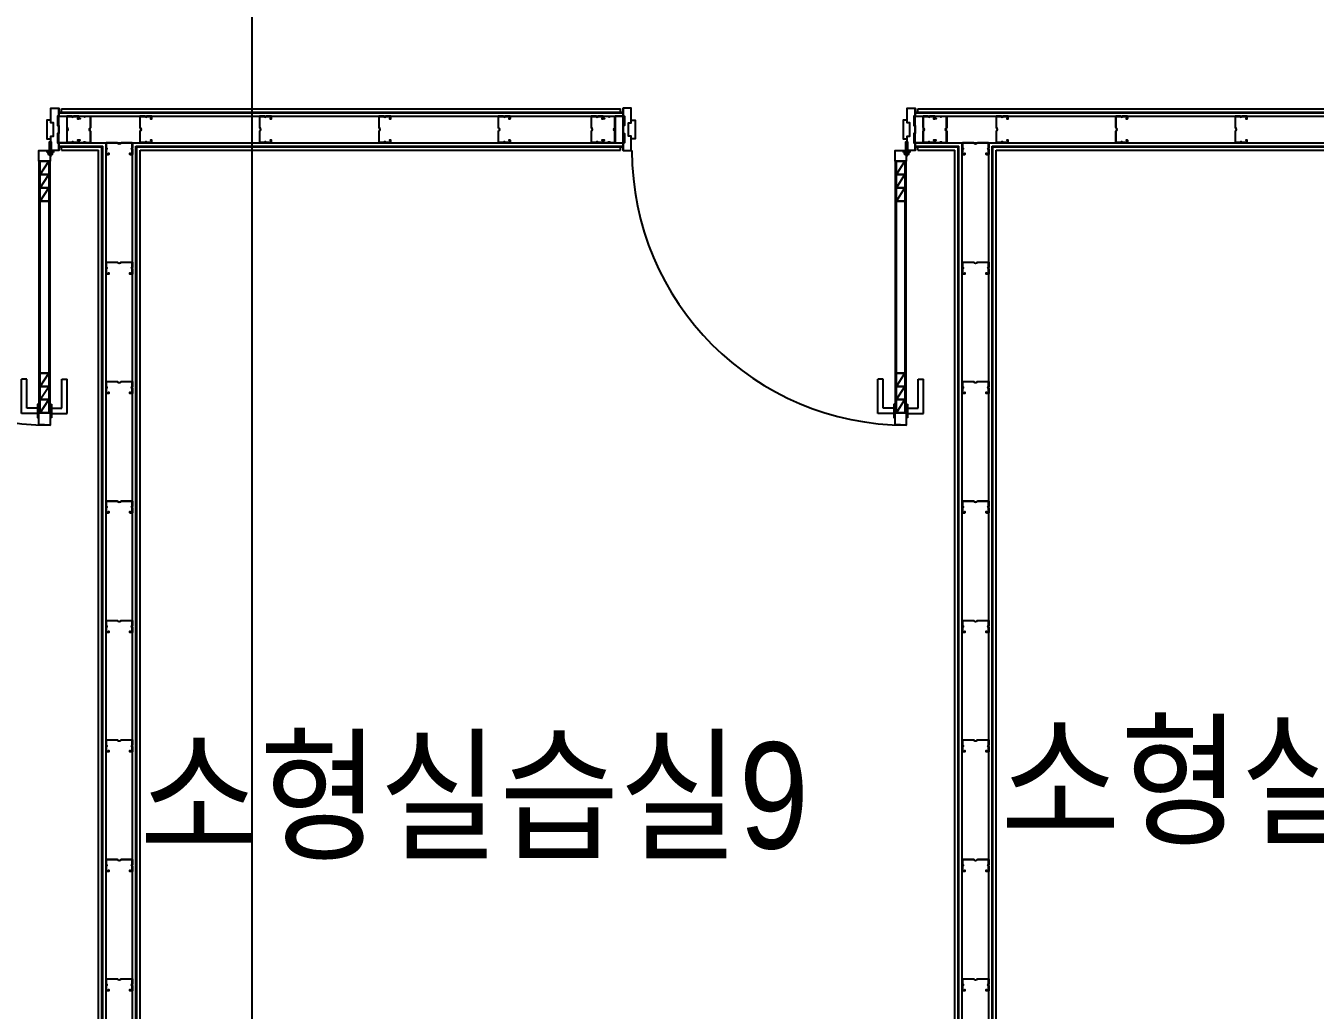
# Model space of a CAD drawing. Header units: metres. Extents: x 630750 to 860239, y 578133 to 726633.
# Drawn here: x 753653 to 758511, y 686018 to 689727 of the extents above; entities that cross this region are included whole.
import ezdxf

# ---------------------------------------------------------------- set-up
doc = ezdxf.new("R2010")
doc.units = ezdxf.units.M
doc.header["$LTSCALE"] = 300
doc.linetypes.add('업무시설_xr-base$0$CONTINOUS', pattern=[0])
for name, color, linetype in [('A-CEN-1', 1, 'Continuous'), ('A-CON', 2, 'Continuous'), ('A-TXT', 3, 'Continuous'), ('A-WALL-CONC', 2, 'Continuous'), ('F-DOOR_FRAME', 4, 'Continuous'), ('KUK-DOOR', 4, 'Continuous'), ('KUK-DOOR-FRAME', 4, 'Continuous'), ('KUK-DRYWALL', 4, 'Continuous'), ('KUK-석고보드', 201, 'Continuous')]:
    doc.layers.add(name, color=color, linetype=linetype)
doc.styles.add('돋움', font='')
doc.styles.get('돋움').set_extended_font_data('Dotum')

# ---------------------------------------------------------------- blocks, each defined once
blk = doc.blocks.new('con1')
at = {"layer": 'A-WALL-CONC', "linetype": '업무시설_xr-base$0$CONTINOUS'}
h = blk.add_hatch(color=253, dxfattribs=at)
h.dxf.hatch_style = 1
h.paths.add_polyline_path([(-302595.9, -253222.2), (-301895.9, -253222.2), (-301895.9, -253922.2), (-302595.9, -253922.2)])
h.paths.add_polyline_path([(-384245.9, -253222.2), (-383545.9, -253222.2), (-383545.9, -253922.2), (-384245.9, -253922.2)])
h.paths.add_polyline_path([(-335095.9, -253172.2), (-334295.9, -253172.2), (-334295.9, -253972.2), (-335095.9, -253972.2)])
h.paths.add_polyline_path([(-354895.9, -253172.2), (-354095.9, -253172.2), (-354095.9, -253972.2), (-354895.9, -253972.2)])
h.paths.add_polyline_path([(-374695.9, -253172.2), (-373895.9, -253172.2), (-373895.9, -253972.2), (-374695.9, -253972.2)])
h.paths.add_polyline_path([(-325195.9, -253172.2), (-324395.9, -253172.2), (-324395.9, -253972.2), (-325195.9, -253972.2)])
h.paths.add_polyline_path([(-364745.9, -253222.2), (-364045.9, -253222.2), (-364045.9, -253922.2), (-364745.9, -253922.2)])
h.paths.add_polyline_path([(-344945.9, -253222.2), (-344245.9, -253222.2), (-344245.9, -253922.2), (-344945.9, -253922.2)])
h.paths.add_polyline_path([(-310045.9, -253222.2), (-309345.9, -253222.2), (-309345.9, -253922.2), (-310045.9, -253922.2)])
h.paths.add_polyline_path([(-318595.9, -253172.2), (-317795.9, -253172.2), (-317795.9, -253972.2), (-318595.9, -253972.2)])
h.paths.add_polyline_path([(-384245.9, -310859.9), (-383445.9, -310859.9), (-383445.9, -311659.9), (-384245.9, -311659.9)])
h.paths.add_polyline_path([(-384245.9, -305472.2), (-383445.9, -305472.2), (-383445.9, -306272.2), (-384245.9, -306272.2)])
h.paths.add_polyline_path([(-384245.9, -295572.2), (-383445.9, -295572.2), (-383445.9, -296372.2), (-384245.9, -296372.2)])
h.paths.add_polyline_path([(-384195.9, -276472.2), (-383595.9, -276472.2), (-383595.9, -275872.2), (-384195.9, -275872.2)])
h.paths.add_polyline_path([(-384245.9, -285672.2), (-383445.9, -285672.2), (-383445.9, -286472.2), (-384245.9, -286472.2)])
h.paths.add_polyline_path([(-384295.9, -269172.2), (-383495.9, -269172.2), (-383495.9, -269972.2), (-384295.9, -269972.2)])
h.paths.add_polyline_path([(-384295.9, -260672.2), (-383495.9, -260672.2), (-383495.9, -261472.2), (-384295.9, -261472.2)])
h.paths.add_polyline_path([(-376995.9, -285572.2), (-376195.9, -285572.2), (-376195.9, -286372.2), (-376995.9, -286372.2)], flags=17)
h.paths.add_polyline_path([(-374695.9, -276572.2), (-373895.9, -276572.2), (-373895.9, -275772.2), (-374695.9, -275772.2)], flags=17)
h.paths.add_polyline_path([(-364695.9, -285772.2), (-364095.9, -285772.2), (-364095.9, -286372.2), (-364695.9, -286372.2)], flags=17)
h.paths.add_polyline_path([(-364795.9, -275772.2), (-363995.9, -275772.2), (-363995.9, -276572.2), (-364795.9, -276572.2)], flags=17)
edge = h.paths.add_edge_path(flags=16)
edge.add_arc((-376495.9, -295972.2), 450, 0, 360)
edge = h.paths.add_edge_path(flags=16)
edge.add_arc((-354495.9, -302572.2), 450, 0, 360)
edge = h.paths.add_edge_path(flags=16)
edge.add_arc((-364395.9, -295972.2), 350, 0, 360)
edge = h.paths.add_edge_path(flags=16)
edge.add_arc((-354495.9, -295972.2), 450, 0, 360)
edge = h.paths.add_edge_path(flags=16)
edge.add_arc((-344595.9, -302572.2), 350, 0, 360)
edge = h.paths.add_edge_path(flags=16)
edge.add_arc((-344595.9, -295972.2), 350, 0, 360)
edge = h.paths.add_edge_path(flags=16)
edge.add_arc((-364395.9, -302572.2), 350, 0, 360)
h.paths.add_polyline_path([(-375978.1, -305715.7), (-376743.7, -305483.5), (-376976, -306249), (-376210.4, -306481.3)], flags=17)
h.paths.add_polyline_path([(-378097.8, -312701.2), (-378863.4, -312468.9), (-379095.6, -313234.5), (-378330.1, -313466.8)], flags=16)
h.paths.add_polyline_path([(-354767.9, -312099.6), (-355533.5, -311867.3), (-355765.8, -312632.8), (-355000.2, -312865.1)], flags=17)
h.paths.add_polyline_path([(-347591.1, -314277.3), (-348356.6, -314045), (-348588.9, -314810.6), (-347823.4, -315042.9)], flags=17)
h.paths.add_polyline_path([(-349725.3, -321310.6), (-350490.8, -321078.3), (-350723.1, -321843.9), (-349957.6, -322076.2)], flags=17)
h.paths.add_polyline_path([(-359198.7, -318436), (-359964.3, -318203.7), (-360196.6, -318969.2), (-359431, -319201.5)], flags=17)
edge = h.paths.add_edge_path(flags=16)
edge.add_arc((-324745.9, -312472.2), 450, 0, 360)
h.paths.add_polyline_path([(-318595.9, -311972.2), (-317795.9, -311972.2), (-317795.9, -312972.2), (-318595.9, -312972.2)], flags=17)
edge = h.paths.add_edge_path(flags=16)
edge.add_arc((-335145.9, -312472.2), 350, 0, 360)
edge = h.paths.add_edge_path(flags=16)
edge.add_arc((-338616.5, -317418.6), 450, 0, 360)
h.paths.add_polyline_path([(-340251.8, -324185.3), (-341017.4, -323953), (-341249.7, -324718.5), (-340484.1, -324950.8)], flags=17)
edge = h.paths.add_edge_path(flags=17)
edge.add_arc((-324745.9, -319072.2), 450, 0, 360)
h.paths.add_polyline_path([(-318695.9, -318672.2), (-317695.9, -318672.2), (-317695.9, -319472.2), (-318695.9, -319472.2)], flags=17)
h.paths.add_polyline_path([(-310095.9, -327072.2), (-309295.9, -327072.2), (-309295.9, -327872.2), (-310095.9, -327872.2)])
h.paths.add_polyline_path([(-316095.9, -322372.2), (-316095.9, -325422.2), (-311307.7, -325422.2), (-311307.7, -325222.2), (-315895.9, -325222.2), (-315895.9, -322572.2), (-309695.9, -322572.2), (-309695.9, -325222.2), (-310307.7, -325222.2), (-310307.7, -325422.2), (-309495.9, -325422.2), (-309495.9, -322372.2)], flags=17)
edge = h.paths.add_edge_path(flags=17)
edge.add_arc((-324795.9, -327472.2), 400, 0, 360)
edge = h.paths.add_edge_path(flags=17)
edge.add_arc((-318195.9, -329272.2), 450, 0, 360)
h.paths.add_polyline_path([(-310095.9, -331472.2), (-309295.9, -331472.2), (-309295.9, -332272.2), (-310095.9, -332272.2)])
edge = h.paths.add_edge_path(flags=16)
edge.add_arc((-334695.9, -302572.2), 350, 0, 360)
edge = h.paths.add_edge_path(flags=17)
edge.add_arc((-334695.9, -286072.2), 350, 0, 360)
edge = h.paths.add_edge_path(flags=16)
edge.add_arc((-334695.9, -295972.2), 350, 0, 360)
edge = h.paths.add_edge_path(flags=17)
edge.add_arc((-344595.9, -286072.2), 450, 0, 360)
h.paths.add_polyline_path([(-318595.9, -295472.2), (-317795.9, -295472.2), (-317795.9, -296472.2), (-318595.9, -296472.2)], flags=17)
h.paths.add_polyline_path([(-318595.9, -302072.2), (-317795.9, -302072.2), (-317795.9, -303072.2), (-318595.9, -303072.2)], flags=17)
edge = h.paths.add_edge_path(flags=16)
edge.add_arc((-324795.9, -302572.2), 450, 0, 360)
edge = h.paths.add_edge_path(flags=16)
edge.add_arc((-324795.9, -295972.2), 450, 0, 360)
edge = h.paths.add_edge_path(flags=17)
edge.add_arc((-324795.9, -286072.2), 450, 0, 360)
edge = h.paths.add_edge_path(flags=17)
edge.add_arc((-334695.9, -276172.2), 450, 0, 360)
edge = h.paths.add_edge_path(flags=17)
edge.add_arc((-344595.9, -276172.2), 450, 0, 360)
h.paths.add_polyline_path([(-318595.9, -275772.2), (-317795.9, -275772.2), (-317795.9, -276572.2), (-318595.9, -276572.2)], flags=17)
h.paths.add_polyline_path([(-318595.9, -285672.2), (-317795.9, -285672.2), (-317795.9, -286472.2), (-318595.9, -286472.2)], flags=17)
edge = h.paths.add_edge_path(flags=17)
edge.add_arc((-324795.9, -276172.2), 450, 0, 360)
h.paths.add_polyline_path([(-364795.9, -260672.2), (-363995.9, -260672.2), (-363995.9, -261472.2), (-364795.9, -261472.2)])
h.paths.add_polyline_path([(-364795.9, -269172.2), (-363995.9, -269172.2), (-363995.9, -269972.2), (-364795.9, -269972.2)], flags=17)
h.paths.add_polyline_path([(-325195.9, -269172.2), (-324395.9, -269172.2), (-324395.9, -269972.2), (-325195.9, -269972.2)], flags=17)
h.paths.add_polyline_path([(-310845.9, -260722.2), (-310045.9, -260722.2), (-310045.9, -261522.2), (-310845.9, -261522.2)], flags=17)
h.paths.add_polyline_path([(-325195.9, -260672.2), (-324395.9, -260672.2), (-324395.9, -261472.2), (-325195.9, -261472.2)])
h.paths.add_polyline_path([(-335095.9, -260672.2), (-334295.9, -260672.2), (-334295.9, -261472.2), (-335095.9, -261472.2)])
h.paths.add_polyline_path([(-344995.9, -260672.2), (-344195.9, -260672.2), (-344195.9, -261472.2), (-344995.9, -261472.2)])
h.paths.add_polyline_path([(-354895.9, -260672.2), (-354095.9, -260672.2), (-354095.9, -261472.2), (-354895.9, -261472.2)])
h.paths.add_polyline_path([(-354895.9, -269172.2), (-354095.9, -269172.2), (-354095.9, -269972.2), (-354895.9, -269972.2)], flags=17)
h.paths.add_polyline_path([(-344995.9, -269172.2), (-344195.9, -269172.2), (-344195.9, -269972.2), (-344995.9, -269972.2)], flags=17)
h.paths.add_polyline_path([(-335095.9, -269172.2), (-334295.9, -269172.2), (-334295.9, -269972.2), (-335095.9, -269972.2)], flags=17)
h.paths.add_polyline_path([(-310145.9, -275772.2), (-309345.9, -275772.2), (-309345.9, -276572.2), (-310145.9, -276572.2)])
h.paths.add_polyline_path([(-310145.9, -269172.2), (-309345.9, -269172.2), (-309345.9, -269972.2), (-310145.9, -269972.2)])
h.paths.add_polyline_path([(-309945.9, -312172.2), (-309345.9, -312172.2), (-309345.9, -312772.2), (-309945.9, -312772.2)], flags=17)
h.paths.add_polyline_path([(-309945.9, -302272.2), (-309345.9, -302272.2), (-309345.9, -302872.2), (-309945.9, -302872.2)], flags=17)
h.paths.add_polyline_path([(-310145.9, -295572.2), (-309345.9, -295572.2), (-309345.9, -296372.2), (-310145.9, -296372.2)])
h.paths.add_polyline_path([(-310145.9, -285672.2), (-309345.9, -285672.2), (-309345.9, -286472.2), (-310145.9, -286472.2)])
h.paths.add_polyline_path([(-366406.6, -311179.9), (-366585, -311089.4), (-367172.8, -312248.9), (-366994.4, -312339.4)], flags=16)
h.paths.add_polyline_path([(-367582.3, -313498.9), (-367760.7, -313408.4), (-368303.3, -314478.7), (-368124.9, -314569.2)], flags=16)
h.paths.add_polyline_path([(-374501.4, -323406.8), (-375266.9, -323174.5), (-375499.2, -323940), (-374733.7, -324172.3)], flags=17)
h.paths.add_polyline_path([(-380817, -321490.3), (-381582.5, -321258), (-381814.8, -322023.6), (-381049.3, -322255.9)])
h.paths.add_polyline_path([(-319504.7, -329605.3), (-319562.8, -329796.7), (-318586.8, -330092.9), (-318528.7, -329901.5)], flags=17)
h.paths.add_polyline_path([(-317399.5, -330244.1), (-317457.6, -330435.5), (-316481.5, -330731.7), (-316423.5, -330540.3)], flags=17)
h.paths.add_polyline_path([(-315294.3, -330882.9), (-315352.4, -331074.3), (-314376.3, -331370.5), (-314318.3, -331179.1)], flags=17)
h.paths.add_polyline_path([(-313189.1, -331521.7), (-313247.2, -331713.1), (-312271.1, -332009.3), (-312213, -331817.9)], flags=17)
h.paths.add_polyline_path([(-311083.9, -332160.5), (-311142, -332351.9), (-310165.9, -332648.1), (-310107.8, -332456.7)], flags=17)
h.paths.add_polyline_path([(-308978.7, -332799.4), (-309036.7, -332990.7), (-308060.7, -333286.9), (-308002.6, -333095.5)])
h.paths.add_polyline_path([(-306873.5, -333438.2), (-306931.5, -333629.5), (-305955.5, -333925.7), (-305897.4, -333734.3)])
h.paths.add_polyline_path([(-321610, -328966.5), (-321668, -329157.9), (-320692, -329454.1), (-320633.9, -329262.7)], flags=17)
h.paths.add_polyline_path([(-304768.2, -334077), (-304826.3, -334268.4), (-303850.3, -334564.5), (-303792.2, -334373.1)])
h.paths.add_polyline_path([(-366379.8, -308837.3), (-366525.2, -309124), (-365780.1, -309501.8), (-365997.1, -309929.9), (-365818.7, -310020.4), (-365281.9, -308961.4), (-368992.7, -307835.4), (-369050.7, -308026.8), (-368955, -308055.9), (-369303.5, -309204.2), (-369399.2, -309175.1), (-369457.2, -309366.5), (-369361.5, -309395.5), (-371190.9, -315424.1), (-373726.7, -314654.6), (-371897.4, -308626.1), (-370414.2, -309076.1), (-370356.1, -308884.7), (-371839.3, -308434.7), (-371490.9, -307286.4), (-370007.6, -307736.5), (-369949.6, -307545.1), (-371624.2, -307036.9), (-373976.1, -314787.9), (-369001.2, -316297.6), (-368712.8, -315728.7), (-368891.1, -315638.2), (-369103.7, -316057.4), (-370999.5, -315482.2), (-368763.6, -308113.9)], flags=17)
edge = h.paths.add_edge_path()
edge.add_line((-317995.9, -269122.2), (-318195.9, -269122.2))
edge.add_line((-318195.9, -266622.2), (-317995.9, -266622.2))
edge.add_line((-318195.9, -265972.2), (-318195.9, -266622.2))
edge.add_line((-318195.9, -269122.2), (-318195.9, -269672.2))
edge.add_line((-317995.9, -269472.2), (-317995.9, -269122.2))
edge.add_line((-317995.9, -266622.2), (-317995.9, -265972.2))
edge.add_line((-317070.9, -260922.2), (-317070.9, -260722.2))
edge.add_line((-317070.9, -260722.2), (-314895.9, -260722.2))
edge.add_line((-314895.9, -260722.2), (-314895.9, -260922.2))
edge.add_line((-314895.9, -260922.2), (-317070.9, -260922.2))
edge.add_line((-318195.9, -265972.2), (-321995.9, -265972.2))
edge.add_line((-321995.9, -265972.2), (-321995.9, -262022.2))
edge.add_line((-321995.9, -262022.2), (-321795.9, -262022.2))
edge.add_line((-321795.9, -262022.2), (-321795.9, -262922.2))
edge.add_line((-321795.9, -262922.2), (-321695.9, -262922.2))
edge.add_line((-321695.9, -262922.2), (-321695.9, -263122.2))
edge.add_line((-321695.9, -263122.2), (-321795.9, -263122.2))
edge.add_line((-321795.9, -263122.2), (-321795.9, -265772.2))
edge.add_line((-321795.9, -265772.2), (-314195.9, -265772.2))
edge.add_line((-314195.9, -265772.2), (-314195.9, -263122.2))
edge.add_line((-314195.9, -263122.2), (-320695.9, -263122.2))
edge.add_line((-320695.9, -263122.2), (-320695.9, -262922.2))
edge.add_line((-320695.9, -262922.2), (-319545.9, -262922.2))
edge.add_line((-319545.9, -262922.2), (-319545.9, -260922.2))
edge.add_line((-319545.9, -260922.2), (-321795.9, -260922.2))
edge.add_line((-321795.9, -260922.2), (-321795.9, -261022.2))
edge.add_line((-321795.9, -261022.2), (-321995.9, -261022.2))
edge.add_line((-321995.9, -261022.2), (-321995.9, -260722.2))
edge.add_line((-321995.9, -260722.2), (-317770.9, -260722.2))
edge.add_line((-317770.9, -260722.2), (-317770.9, -260922.2))
edge.add_line((-317995.9, -269472.2), (-314195.9, -269472.2))
edge.add_line((-314195.9, -269472.2), (-314195.9, -265972.2))
edge.add_line((-314195.9, -265972.2), (-317995.9, -265972.2))
edge.add_line((-317770.9, -260922.2), (-319345.9, -260922.2))
edge.add_line((-319345.9, -260922.2), (-319345.9, -262922.2))
edge.add_line((-319345.9, -262922.2), (-314195.9, -262922.2))
edge.add_line((-314195.9, -262922.2), (-314195.9, -260722.2))
edge.add_line((-314195.9, -260722.2), (-313995.9, -260722.2))
edge.add_line((-313995.9, -260722.2), (-313995.9, -269672.2))
edge.add_line((-313995.9, -269672.2), (-318195.9, -269672.2))
edge.add_line((-309345.9, -286472.2), (-309345.9, -312772.2))
edge.add_line((-309545.9, -302872.2), (-309545.9, -312172.2))
edge.add_line((-309545.9, -296372.2), (-309545.9, -302272.2))
edge.add_line((-309545.9, -286472.2), (-309545.9, -295572.2))
edge.add_line((-375426.6, -323700.8), (-380976.7, -322016.6))
edge.add_line((-334860, -324841.4), (-335146.9, -325786.6))
edge.add_line((-334660.1, -325215.5), (-334859.8, -325873.7))
edge.add_line((-324795.9, -328208.8), (-324795.9, -327872.2))
edge.add_line((-324595.9, -328060.4), (-324595.9, -327818.6))
edge.add_line((-324795.9, -328208.8), (-322797.2, -328815.2))
edge.add_line((-322797.2, -328815.2), (-322739.1, -328623.9))
edge.add_line((-322739.1, -328623.9), (-324595.9, -328060.4))
edge.add_line((-337531.2, -334677.3), (-338201, -334474.1))
edge.add_line((-338201, -334474.1), (-338404.3, -335143.9))
edge.add_line((-338404.3, -335143.9), (-337734.4, -335347.2))
edge.add_line((-337734.4, -335347.2), (-337531.2, -334677.3))
edge = h.paths.add_edge_path()
edge.add_line((-339857.9, -323400.5), (-339799.8, -323209.1))
edge.add_line((-339799.8, -323209.1), (-337930.3, -317052.2))
edge.add_line((-337930.3, -317052.2), (-338217.3, -316965))
edge.add_line((-338217.3, -316965), (-338268.5, -317133.4))
edge.add_arc((-338616.5, -317418.6), 450, -73.1135, 39.3318, ccw=False)
edge.add_line((-338485.8, -317849.2), (-340145, -323313.3))
edge.add_line((-340145, -323313.3), (-339857.9, -323400.5))
blk = doc.blocks.new('힌지')
at = {"layer": 'F-DOOR_FRAME', "color": 175}
for p, q in [((444293.8, 289039.7, 0), (444262.2, 289039.7, 0)), ((444293.8, 289039.7, 0), (444262.2, 289039.7, 0)), ((444278, 289049.1, 0), (444278, 289020.8, 0))]:
    blk.add_line(p, q, dxfattribs=at)
at = {"layer": 'F-DOOR_FRAME', "color": 175, "elevation": 0}
for points in [[(444276.3, 289042.2), (444276.3, 289076.8), (444273.3, 289076.8), (444273.3, 289041.9), (444270.9, 289035.1, -0.190658), (444275.4, 289038.8)], [(444282.3, 289041.9), (444282.3, 289076.8), (444279.3, 289076.8), (444279.3, 289042.2), (444280.2, 289038.8, -0.190658), (444284.8, 289035.1)]]:
    blk.add_lwpolyline(points, format="xyb", close=True, dxfattribs=at)
at = {"layer": 'F-DOOR_FRAME', "color": 175}
blk.add_circle((444277.8, 289034.7, 0), 8, dxfattribs=at)
blk = doc.blocks.new('A$C45826E51')
at = {"layer": 'KUK-DOOR', "color": 6}
for p, q in [((60, 990.4, -6432.8), (0, 990.4, -6432.8)), ((0, 990.4, -6432.8), (0, 860.4, -6432.8)), ((60, 954.9, -6432.8), (60, 1005.9, -6432.8)), ((60, 1005.9, -6432.8), (65, 1005.9, 0)), ((112, 1005.9, 0), (107, 1005.9, 6432.8)), ((112, 954.9, 0), (112, 1005.9, 0)), ((112, 990.4, 0), (172, 990.4, 0)), ((172, 990.4, 0), (172, 860.4, 0)), ((60, 970.4, -6432.8), (20, 970.4, -6432.8)), ((20, 970.4, -6432.8), (20, 860.4, -6432.8)), ((65, 954.9, -6432.8), (60, 954.9, -6432.8)), ((107, 954.9, 0), (112, 954.9, 0)), ((112, 970.4, 0), (152, 970.4, 0)), ((152, 970.4, 0), (152, 860.4, 0)), ((20, 860.4, -6432.8), (0, 860.4, -6432.8)), ((152, 860.4, 0), (172, 860.4, 0))]:
    blk.add_line(p, q, dxfattribs=at)
at = {"layer": 'KUK-DOOR', "color": 251}
for p, q in [((65, 1004.2, -6432.8), (60, 1004.2, -6432.8)), ((65, 1002.6, -6432.8), (60, 1002.6, -6432.8)), ((65, 1000, -6432.8), (60, 1000, -6432.8)), ((65, 995.5, -6432.8), (60, 995.5, -6432.8)), ((65, 989.3, -6432.8), (60, 989.3, -6432.8)), ((107, 1004.2, 0), (112, 1004.2, 0)), ((107, 1002.6, 0), (112, 1002.6, 0)), ((107, 1000, 0), (112, 1000, 0)), ((107, 995.5, 0), (112, 995.5, 0)), ((107, 989.3, 0), (112, 989.3, 0)), ((65, 971.5, -6432.8), (60, 971.5, -6432.8)), ((65, 965.3, -6432.8), (60, 965.3, -6432.8)), ((65, 960.8, -6432.8), (60, 960.8, -6432.8)), ((65, 958.2, -6432.8), (60, 958.2, -6432.8)), ((65, 956.6, -6432.8), (60, 956.6, -6432.8)), ((65, 955.4, -6432.8), (60, 955.4, -6432.8)), ((107, 971.5, 0), (112, 971.5, 0)), ((107, 965.3, 0), (112, 965.3, 0)), ((107, 960.8, 0), (112, 960.8, 0)), ((107, 958.2, 0), (112, 958.2, 0)), ((107, 956.6, 0), (112, 956.6, 0)), ((107, 955.4, 0), (112, 955.4, 0))]:
    blk.add_line(p, q, dxfattribs=at)
at = {"layer": 'KUK-DOOR', "color": 1, "ltscale": 100}
for p, q in [((102, 987.9, 0), (70, 937.9, 0)), ((102, 937.9, 0), (70, 887.9, 0)), ((102, 887.9, 0), (70, 837.9, 0)), ((102, 190, 0), (70, 140, 0)), ((102, 140, 0), (70, 90, 0)), ((102, 90, 0), (70, 40, 0))]:
    blk.add_line(p, q, dxfattribs=at)
at = {"layer": 'KUK-DOOR', "color": 8}
blk.add_line((102, 837.9, 0), (70, 837.9, 0), dxfattribs=at)
at = {"layer": 'KUK-DOOR', "color": 7, "elevation": 0}
for points in [[(65, 1024.9), (65, 1033.9), (107, 1031.4), (107, 987.9), (65, 987.9), (65, 1024.9)], [(65, 987.9), (65, 40)], [(107, 40), (107, 987.9)], [(65, 40), (107, 40), (107, 0), (103, 0), (103, 0), (65, 0), (65, 40)]]:
    blk.add_lwpolyline(points, dxfattribs=at)
at = {"layer": 'KUK-DOOR', "color": 1, "ltscale": 100, "elevation": 0}
for points in [[(102, 987.9), (102, 937.9), (70, 937.9), (70, 987.9)], [(102, 937.9), (102, 887.9), (70, 887.9), (70, 937.9)], [(102, 887.9), (102, 837.9), (70, 837.9), (70, 887.9)], [(102, 837.9), (102, 190), (70, 190), (70, 837.9)], [(102, 190), (102, 140), (70, 140), (70, 190)], [(102, 140), (102, 90), (70, 90), (70, 140)], [(102, 90), (102, 40), (70, 40), (70, 90)]]:
    blk.add_lwpolyline(points, close=True, dxfattribs=at)
at = {"layer": 'KUK-DOOR', "color": 1, "elevation": 0}
blk.add_lwpolyline([(65, 40), (102, 40)], dxfattribs=at)
at = {"layer": 'KUK-DOOR', "color": 1}
blk.add_arc((64.5, -0.2, 0), 1034.2, 0.0121, 89.9709, dxfattribs=at)

msp = doc.modelspace()

# ---------------------------------------------------------------- linework, layer by layer
at = {"layer": 'A-CEN-1', "linetype": 'Continuous'}
msp.add_line((754504.4, 708258.8), (754504.4, 599232.8), dxfattribs=at)
at = {"layer": 'KUK-DOOR-FRAME'}
for points in [[(753747.2, 689416.2), (753747.2, 689416.2), (753747.2, 689416.2), (753747.2, 689416.2), (753747.2, 689416.2), (753771.2, 689416.2), (753777.2, 689416.2), (753777.2, 689412.7), (753777.2, 689386.2), (753772.2, 689386.2), (753772.2, 689351.2), (753777.2, 689351.2), (753777.2, 689321.2), (753772.2, 689321.2), (753772.2, 689286.2), (753777.2, 689286.2), (753777.2, 689256.2), (753771.2, 689256.2), (753771.2, 689256.2), (753747.2, 689256.2), (753747.2, 689311.2), (753757.2, 689311.2), (753757.2, 689361.2), (753747.2, 689361.2), (753747.2, 689416.2)], [(755933.1, 689416.2), (755933.1, 689416.2), (755933.1, 689416.2), (755933.1, 689416.2), (755933.1, 689416.2), (755909.1, 689416.2), (755903.1, 689416.2), (755903.1, 689412.7), (755903.1, 689386.2), (755908.1, 689386.2), (755908.1, 689351.2), (755903.1, 689351.2), (755903.1, 689321.2), (755908.1, 689321.2), (755908.1, 689286.2), (755903.1, 689286.2), (755903.1, 689256.2), (755909.1, 689256.2), (755909.1, 689256.2), (755933.1, 689256.2), (755933.1, 689311.2), (755923.1, 689311.2), (755923.1, 689361.2), (755933.1, 689361.2), (755933.1, 689416.2)], [(756973.1, 689416.2), (756973.1, 689416.2), (756973.1, 689416.2), (756973.1, 689416.2), (756973.1, 689416.2), (756997.1, 689416.2), (757003.1, 689416.2), (757003.1, 689412.7), (757003.1, 689386.2), (756998.1, 689386.2), (756998.1, 689351.2), (757003.1, 689351.2), (757003.1, 689321.2), (756998.1, 689321.2), (756998.1, 689286.2), (757003.1, 689286.2), (757003.1, 689256.2), (756997.1, 689256.2), (756997.1, 689256.2), (756973.1, 689256.2), (756973.1, 689311.2), (756983.1, 689311.2), (756983.1, 689361.2), (756973.1, 689361.2), (756973.1, 689416.2)]]:
    msp.add_lwpolyline(points, dxfattribs=at)
at = {"layer": 'KUK-DOOR-FRAME', "extrusion": (0, 1.80681e-09, 1)}
for points in [[(753757.2, 689361.2), (753747.2, 689361.2), (753747.2, 689371.2), (753732.2, 689371.2), (753732.2, 689301.2), (753747.2, 689301.2), (753747.2, 689311.2), (753757.2, 689311.2), (753757.2, 689361.2)], [(755923.1, 689361.2), (755933.1, 689361.2), (755933.1, 689371.2), (755948.1, 689371.2), (755948.1, 689301.2), (755933.1, 689301.2), (755933.1, 689311.2), (755923.1, 689311.2), (755923.1, 689361.2)], [(756983.1, 689361.2), (756973.1, 689361.2), (756973.1, 689371.2), (756958.1, 689371.2), (756958.1, 689301.2), (756973.1, 689301.2), (756973.1, 689311.2), (756983.1, 689311.2), (756983.1, 689361.2)]]:
    msp.add_lwpolyline(points, dxfattribs=at)
at = {"layer": 'KUK-DRYWALL'}
for p, q in [((753777.2, 689386.2), (755903.1, 689386.2)), ((757003.1, 689386.2), (759128.9, 689386.2)), ((753777.2, 689286.2), (755903.1, 689286.2)), ((753955.2, 684730.2), (753955.2, 689286.2)), ((754055.2, 684730.2), (754055.2, 689286.2)), ((757003.1, 689286.2), (759128.9, 689286.2)), ((757181.1, 684730.2), (757181.1, 689286.2)), ((757281.1, 684730.2), (757281.1, 689286.2))]:
    msp.add_line(p, q, dxfattribs=at)
at = {"layer": 'KUK-DRYWALL', "color": 8}
for points in [[(753851.2, 689376.2), (753852.2, 689376.2), (753852.2, 689386.2), (753832.2, 689386.2, -1), (753827.2, 689386.2), (753807.2, 689386.2), (753807.2, 689342.7, -0.589997), (753807.2, 689329.7), (753807.2, 689286.2), (753827.2, 689286.2, -1), (753832.2, 689286.2), (753852.2, 689286.2), (753852.2, 689296.2), (753847.2, 689296.2), (753847.2, 689295.2), (753851.2, 689295.2), (753851.2, 689287.2), (753833.1, 689287.2, 0.745356), (753826.4, 689287.2), (753808.2, 689287.2), (753808.2, 689329.2, 0.542783), (753808.2, 689343.3), (753808.2, 689385.2), (753826.4, 689385.2, 0.745356), (753833.1, 689385.2), (753851.2, 689385.2), (753851.2, 689377.2), (753847.2, 689377.2), (753847.2, 689376.2), (753852.2, 689376.2)], [(753853.2, 689376.2), (753852.2, 689376.2), (753852.2, 689386.2), (753872.2, 689386.2, 1), (753877.2, 689386.2), (753897.2, 689386.2), (753897.2, 689342.7, 0.589997), (753897.2, 689329.7), (753897.2, 689286.2), (753877.2, 689286.2, 1), (753872.2, 689286.2), (753852.2, 689286.2), (753852.2, 689296.2), (753857.2, 689296.2), (753857.2, 689295.2), (753853.2, 689295.2), (753853.2, 689287.2), (753871.4, 689287.2, -0.745356), (753878.1, 689287.2), (753896.2, 689287.2), (753896.2, 689329.2, -0.542783), (753896.2, 689343.3), (753896.2, 689385.2), (753878.1, 689385.2, -0.745356), (753871.4, 689385.2), (753853.2, 689385.2), (753853.2, 689377.2), (753857.2, 689377.2), (753857.2, 689376.2), (753852.2, 689376.2)], [(754127.1, 689376.2), (754128.1, 689376.2), (754128.1, 689386.2), (754108.1, 689386.2, -1), (754103.1, 689386.2), (754083.1, 689386.2), (754083.1, 689342.7, -0.589997), (754083.1, 689329.7), (754083.1, 689286.2), (754103.1, 689286.2, -1), (754108.1, 689286.2), (754128.1, 689286.2), (754128.1, 689296.2), (754123.1, 689296.2), (754123.1, 689295.2), (754127.1, 689295.2), (754127.1, 689287.2), (754108.9, 689287.2, 0.745356), (754102.2, 689287.2), (754084.1, 689287.2), (754084.1, 689329.2, 0.542783), (754084.1, 689343.3), (754084.1, 689385.2), (754102.2, 689385.2, 0.745356), (754108.9, 689385.2), (754127.1, 689385.2), (754127.1, 689377.2), (754123.1, 689377.2), (754123.1, 689376.2), (754128.1, 689376.2)], [(754577.1, 689376.2), (754578.1, 689376.2), (754578.1, 689386.2), (754558.1, 689386.2, -1), (754553.1, 689386.2), (754533.1, 689386.2), (754533.1, 689342.7, -0.589997), (754533.1, 689329.7), (754533.1, 689286.2), (754553.1, 689286.2, -1), (754558.1, 689286.2), (754578.1, 689286.2), (754578.1, 689296.2), (754573.1, 689296.2), (754573.1, 689295.2), (754577.1, 689295.2), (754577.1, 689287.2), (754558.9, 689287.2, 0.745356), (754552.2, 689287.2), (754534.1, 689287.2), (754534.1, 689329.2, 0.542783), (754534.1, 689343.3), (754534.1, 689385.2), (754552.2, 689385.2, 0.745356), (754558.9, 689385.2), (754577.1, 689385.2), (754577.1, 689377.2), (754573.1, 689377.2), (754573.1, 689376.2), (754578.1, 689376.2)], [(755027.1, 689376.2), (755028.1, 689376.2), (755028.1, 689386.2), (755008.1, 689386.2, -1), (755003.1, 689386.2), (754983.1, 689386.2), (754983.1, 689342.7, -0.589997), (754983.1, 689329.7), (754983.1, 689286.2), (755003.1, 689286.2, -1), (755008.1, 689286.2), (755028.1, 689286.2), (755028.1, 689296.2), (755023.1, 689296.2), (755023.1, 689295.2), (755027.1, 689295.2), (755027.1, 689287.2), (755008.9, 689287.2, 0.745356), (755002.2, 689287.2), (754984.1, 689287.2), (754984.1, 689329.2, 0.542783), (754984.1, 689343.3), (754984.1, 689385.2), (755002.2, 689385.2, 0.745356), (755008.9, 689385.2), (755027.1, 689385.2), (755027.1, 689377.2), (755023.1, 689377.2), (755023.1, 689376.2), (755028.1, 689376.2)], [(755477.1, 689376.2), (755478.1, 689376.2), (755478.1, 689386.2), (755458.1, 689386.2, -1), (755453.1, 689386.2), (755433.1, 689386.2), (755433.1, 689342.7, -0.589997), (755433.1, 689329.7), (755433.1, 689286.2), (755453.1, 689286.2, -1), (755458.1, 689286.2), (755478.1, 689286.2), (755478.1, 689296.2), (755473.1, 689296.2), (755473.1, 689295.2), (755477.1, 689295.2), (755477.1, 689287.2), (755458.9, 689287.2, 0.745356), (755452.2, 689287.2), (755434.1, 689287.2), (755434.1, 689329.2, 0.542783), (755434.1, 689343.3), (755434.1, 689385.2), (755452.2, 689385.2, 0.745356), (755458.9, 689385.2), (755477.1, 689385.2), (755477.1, 689377.2), (755473.1, 689377.2), (755473.1, 689376.2), (755478.1, 689376.2)], [(755827.1, 689376.2), (755828.1, 689376.2), (755828.1, 689386.2), (755808.1, 689386.2, -1), (755803.1, 689386.2), (755783.1, 689386.2), (755783.1, 689342.7, -0.589997), (755783.1, 689329.7), (755783.1, 689286.2), (755803.1, 689286.2, -1), (755808.1, 689286.2), (755828.1, 689286.2), (755828.1, 689296.2), (755823.1, 689296.2), (755823.1, 689295.2), (755827.1, 689295.2), (755827.1, 689287.2), (755808.9, 689287.2, 0.745356), (755802.2, 689287.2), (755784.1, 689287.2), (755784.1, 689329.2, 0.542783), (755784.1, 689343.3), (755784.1, 689385.2), (755802.2, 689385.2, 0.745356), (755808.9, 689385.2), (755827.1, 689385.2), (755827.1, 689377.2), (755823.1, 689377.2), (755823.1, 689376.2), (755828.1, 689376.2)], [(755829.1, 689376.2), (755828.1, 689376.2), (755828.1, 689386.2), (755848.1, 689386.2, 1), (755853.1, 689386.2), (755873.1, 689386.2), (755873.1, 689342.7, 0.589997), (755873.1, 689329.7), (755873.1, 689286.2), (755853.1, 689286.2, 1), (755848.1, 689286.2), (755828.1, 689286.2), (755828.1, 689296.2), (755833.1, 689296.2), (755833.1, 689295.2), (755829.1, 689295.2), (755829.1, 689287.2), (755847.2, 689287.2, -0.745356), (755853.9, 689287.2), (755872.1, 689287.2), (755872.1, 689329.2, -0.542783), (755872.1, 689343.3), (755872.1, 689385.2), (755853.9, 689385.2, -0.745356), (755847.2, 689385.2), (755829.1, 689385.2), (755829.1, 689377.2), (755833.1, 689377.2), (755833.1, 689376.2), (755828.1, 689376.2)], [(757077.1, 689376.2), (757078.1, 689376.2), (757078.1, 689386.2), (757058.1, 689386.2, -1), (757053.1, 689386.2), (757033.1, 689386.2), (757033.1, 689342.7, -0.589997), (757033.1, 689329.7), (757033.1, 689286.2), (757053.1, 689286.2, -1), (757058.1, 689286.2), (757078.1, 689286.2), (757078.1, 689296.2), (757073.1, 689296.2), (757073.1, 689295.2), (757077.1, 689295.2), (757077.1, 689287.2), (757058.9, 689287.2, 0.745356), (757052.2, 689287.2), (757034.1, 689287.2), (757034.1, 689329.2, 0.542783), (757034.1, 689343.3), (757034.1, 689385.2), (757052.2, 689385.2, 0.745356), (757058.9, 689385.2), (757077.1, 689385.2), (757077.1, 689377.2), (757073.1, 689377.2), (757073.1, 689376.2), (757078.1, 689376.2)], [(757079.1, 689376.2), (757078.1, 689376.2), (757078.1, 689386.2), (757098.1, 689386.2, 1), (757103.1, 689386.2), (757123.1, 689386.2), (757123.1, 689342.7, 0.589997), (757123.1, 689329.7), (757123.1, 689286.2), (757103.1, 689286.2, 1), (757098.1, 689286.2), (757078.1, 689286.2), (757078.1, 689296.2), (757083.1, 689296.2), (757083.1, 689295.2), (757079.1, 689295.2), (757079.1, 689287.2), (757097.2, 689287.2, -0.745356), (757103.9, 689287.2), (757122.1, 689287.2), (757122.1, 689329.2, -0.542783), (757122.1, 689343.3), (757122.1, 689385.2), (757103.9, 689385.2, -0.745356), (757097.2, 689385.2), (757079.1, 689385.2), (757079.1, 689377.2), (757083.1, 689377.2), (757083.1, 689376.2), (757078.1, 689376.2)], [(757352.9, 689376.2), (757353.9, 689376.2), (757353.9, 689386.2), (757333.9, 689386.2, -1), (757328.9, 689386.2), (757308.9, 689386.2), (757308.9, 689342.7, -0.589997), (757308.9, 689329.7), (757308.9, 689286.2), (757328.9, 689286.2, -1), (757333.9, 689286.2), (757353.9, 689286.2), (757353.9, 689296.2), (757348.9, 689296.2), (757348.9, 689295.2), (757352.9, 689295.2), (757352.9, 689287.2), (757334.7, 689287.2, 0.745356), (757328, 689287.2), (757309.9, 689287.2), (757309.9, 689329.2, 0.542783), (757309.9, 689343.3), (757309.9, 689385.2), (757328, 689385.2, 0.745356), (757334.7, 689385.2), (757352.9, 689385.2), (757352.9, 689377.2), (757348.9, 689377.2), (757348.9, 689376.2), (757353.9, 689376.2)], [(757802.9, 689376.2), (757803.9, 689376.2), (757803.9, 689386.2), (757783.9, 689386.2, -1), (757778.9, 689386.2), (757758.9, 689386.2), (757758.9, 689342.7, -0.589997), (757758.9, 689329.7), (757758.9, 689286.2), (757778.9, 689286.2, -1), (757783.9, 689286.2), (757803.9, 689286.2), (757803.9, 689296.2), (757798.9, 689296.2), (757798.9, 689295.2), (757802.9, 689295.2), (757802.9, 689287.2), (757784.7, 689287.2, 0.745356), (757778, 689287.2), (757759.9, 689287.2), (757759.9, 689329.2, 0.542783), (757759.9, 689343.3), (757759.9, 689385.2), (757778, 689385.2, 0.745356), (757784.7, 689385.2), (757802.9, 689385.2), (757802.9, 689377.2), (757798.9, 689377.2), (757798.9, 689376.2), (757803.9, 689376.2)], [(758252.9, 689376.2), (758253.9, 689376.2), (758253.9, 689386.2), (758233.9, 689386.2, -1), (758228.9, 689386.2), (758208.9, 689386.2), (758208.9, 689342.7, -0.589997), (758208.9, 689329.7), (758208.9, 689286.2), (758228.9, 689286.2, -1), (758233.9, 689286.2), (758253.9, 689286.2), (758253.9, 689296.2), (758248.9, 689296.2), (758248.9, 689295.2), (758252.9, 689295.2), (758252.9, 689287.2), (758234.7, 689287.2, 0.745356), (758228, 689287.2), (758209.9, 689287.2), (758209.9, 689329.2, 0.542783), (758209.9, 689343.3), (758209.9, 689385.2), (758228, 689385.2, 0.745356), (758234.7, 689385.2), (758252.9, 689385.2), (758252.9, 689377.2), (758248.9, 689377.2), (758248.9, 689376.2), (758253.9, 689376.2)], [(753965.2, 689242.2), (753965.2, 689241.2), (753955.2, 689241.2), (753955.2, 689261.2, 1), (753955.2, 689266.2), (753955.2, 689286.2), (753998.7, 689286.2, 0.589997), (754011.7, 689286.2), (754055.2, 689286.2), (754055.2, 689266.2, 1), (754055.2, 689261.2), (754055.2, 689241.2), (754045.2, 689241.2), (754045.2, 689246.2), (754046.2, 689246.2), (754046.2, 689242.2), (754054.2, 689242.2), (754054.2, 689260.4, -0.745356), (754054.2, 689267.1), (754054.2, 689285.2), (754012.3, 689285.2, -0.542783), (753998.2, 689285.2), (753956.2, 689285.2), (753956.2, 689267.1, -0.745356), (753956.2, 689260.4), (753956.2, 689242.2), (753964.2, 689242.2), (753964.2, 689246.2), (753965.2, 689246.2), (753965.2, 689241.2)], [(753965.2, 689242.2), (753965.2, 689241.2), (753955.2, 689241.2), (753955.2, 689261.2, 1), (753955.2, 689266.2), (753955.2, 689286.2), (753998.7, 689286.2, 0.589997), (754011.7, 689286.2), (754055.2, 689286.2), (754055.2, 689266.2, 1), (754055.2, 689261.2), (754055.2, 689241.2), (754045.2, 689241.2), (754045.2, 689246.2), (754046.2, 689246.2), (754046.2, 689242.2), (754054.2, 689242.2), (754054.2, 689260.4, -0.745356), (754054.2, 689267.1), (754054.2, 689285.2), (754012.3, 689285.2, -0.542783), (753998.2, 689285.2), (753956.2, 689285.2), (753956.2, 689267.1, -0.745356), (753956.2, 689260.4), (753956.2, 689242.2), (753964.2, 689242.2), (753964.2, 689246.2), (753965.2, 689246.2), (753965.2, 689241.2)], [(757191.1, 689242.2), (757191.1, 689241.2), (757181.1, 689241.2), (757181.1, 689261.2, 1), (757181.1, 689266.2), (757181.1, 689286.2), (757224.6, 689286.2, 0.589997), (757237.6, 689286.2), (757281.1, 689286.2), (757281.1, 689266.2, 1), (757281.1, 689261.2), (757281.1, 689241.2), (757271.1, 689241.2), (757271.1, 689246.2), (757272.1, 689246.2), (757272.1, 689242.2), (757280.1, 689242.2), (757280.1, 689260.4, -0.745356), (757280.1, 689267.1), (757280.1, 689285.2), (757238.1, 689285.2, -0.542783), (757224, 689285.2), (757182.1, 689285.2), (757182.1, 689267.1, -0.745356), (757182.1, 689260.4), (757182.1, 689242.2), (757190.1, 689242.2), (757190.1, 689246.2), (757191.1, 689246.2), (757191.1, 689241.2)], [(757191.1, 689242.2), (757191.1, 689241.2), (757181.1, 689241.2), (757181.1, 689261.2, 1), (757181.1, 689266.2), (757181.1, 689286.2), (757224.6, 689286.2, 0.589997), (757237.6, 689286.2), (757281.1, 689286.2), (757281.1, 689266.2, 1), (757281.1, 689261.2), (757281.1, 689241.2), (757271.1, 689241.2), (757271.1, 689246.2), (757272.1, 689246.2), (757272.1, 689242.2), (757280.1, 689242.2), (757280.1, 689260.4, -0.745356), (757280.1, 689267.1), (757280.1, 689285.2), (757238.1, 689285.2, -0.542783), (757224, 689285.2), (757182.1, 689285.2), (757182.1, 689267.1, -0.745356), (757182.1, 689260.4), (757182.1, 689242.2), (757190.1, 689242.2), (757190.1, 689246.2), (757191.1, 689246.2), (757191.1, 689241.2)], [(753965.2, 688792.2), (753965.2, 688791.2), (753955.2, 688791.2), (753955.2, 688811.2, 1), (753955.2, 688816.2), (753955.2, 688836.2), (753998.7, 688836.2, 0.589997), (754011.7, 688836.2), (754055.2, 688836.2), (754055.2, 688816.2, 1), (754055.2, 688811.2), (754055.2, 688791.2), (754045.2, 688791.2), (754045.2, 688796.2), (754046.2, 688796.2), (754046.2, 688792.2), (754054.2, 688792.2), (754054.2, 688810.4, -0.745356), (754054.2, 688817.1), (754054.2, 688835.2), (754012.3, 688835.2, -0.542783), (753998.2, 688835.2), (753956.2, 688835.2), (753956.2, 688817.1, -0.745356), (753956.2, 688810.4), (753956.2, 688792.2), (753964.2, 688792.2), (753964.2, 688796.2), (753965.2, 688796.2), (753965.2, 688791.2)], [(757191.1, 688792.2), (757191.1, 688791.2), (757181.1, 688791.2), (757181.1, 688811.2, 1), (757181.1, 688816.2), (757181.1, 688836.2), (757224.6, 688836.2, 0.589997), (757237.6, 688836.2), (757281.1, 688836.2), (757281.1, 688816.2, 1), (757281.1, 688811.2), (757281.1, 688791.2), (757271.1, 688791.2), (757271.1, 688796.2), (757272.1, 688796.2), (757272.1, 688792.2), (757280.1, 688792.2), (757280.1, 688810.4, -0.745356), (757280.1, 688817.1), (757280.1, 688835.2), (757238.1, 688835.2, -0.542783), (757224, 688835.2), (757182.1, 688835.2), (757182.1, 688817.1, -0.745356), (757182.1, 688810.4), (757182.1, 688792.2), (757190.1, 688792.2), (757190.1, 688796.2), (757191.1, 688796.2), (757191.1, 688791.2)], [(753965.2, 688342.2), (753965.2, 688341.2), (753955.2, 688341.2), (753955.2, 688361.2, 1), (753955.2, 688366.2), (753955.2, 688386.2), (753998.7, 688386.2, 0.589997), (754011.7, 688386.2), (754055.2, 688386.2), (754055.2, 688366.2, 1), (754055.2, 688361.2), (754055.2, 688341.2), (754045.2, 688341.2), (754045.2, 688346.2), (754046.2, 688346.2), (754046.2, 688342.2), (754054.2, 688342.2), (754054.2, 688360.4, -0.745356), (754054.2, 688367.1), (754054.2, 688385.2), (754012.3, 688385.2, -0.542783), (753998.2, 688385.2), (753956.2, 688385.2), (753956.2, 688367.1, -0.745356), (753956.2, 688360.4), (753956.2, 688342.2), (753964.2, 688342.2), (753964.2, 688346.2), (753965.2, 688346.2), (753965.2, 688341.2)], [(757191.1, 688342.2), (757191.1, 688341.2), (757181.1, 688341.2), (757181.1, 688361.2, 1), (757181.1, 688366.2), (757181.1, 688386.2), (757224.6, 688386.2, 0.589997), (757237.6, 688386.2), (757281.1, 688386.2), (757281.1, 688366.2, 1), (757281.1, 688361.2), (757281.1, 688341.2), (757271.1, 688341.2), (757271.1, 688346.2), (757272.1, 688346.2), (757272.1, 688342.2), (757280.1, 688342.2), (757280.1, 688360.4, -0.745356), (757280.1, 688367.1), (757280.1, 688385.2), (757238.1, 688385.2, -0.542783), (757224, 688385.2), (757182.1, 688385.2), (757182.1, 688367.1, -0.745356), (757182.1, 688360.4), (757182.1, 688342.2), (757190.1, 688342.2), (757190.1, 688346.2), (757191.1, 688346.2), (757191.1, 688341.2)], [(753965.2, 687892.2), (753965.2, 687891.2), (753955.2, 687891.2), (753955.2, 687911.2, 1), (753955.2, 687916.2), (753955.2, 687936.2), (753998.7, 687936.2, 0.589997), (754011.7, 687936.2), (754055.2, 687936.2), (754055.2, 687916.2, 1), (754055.2, 687911.2), (754055.2, 687891.2), (754045.2, 687891.2), (754045.2, 687896.2), (754046.2, 687896.2), (754046.2, 687892.2), (754054.2, 687892.2), (754054.2, 687910.4, -0.745356), (754054.2, 687917.1), (754054.2, 687935.2), (754012.3, 687935.2, -0.542783), (753998.2, 687935.2), (753956.2, 687935.2), (753956.2, 687917.1, -0.745356), (753956.2, 687910.4), (753956.2, 687892.2), (753964.2, 687892.2), (753964.2, 687896.2), (753965.2, 687896.2), (753965.2, 687891.2)], [(757191.1, 687892.2), (757191.1, 687891.2), (757181.1, 687891.2), (757181.1, 687911.2, 1), (757181.1, 687916.2), (757181.1, 687936.2), (757224.6, 687936.2, 0.589997), (757237.6, 687936.2), (757281.1, 687936.2), (757281.1, 687916.2, 1), (757281.1, 687911.2), (757281.1, 687891.2), (757271.1, 687891.2), (757271.1, 687896.2), (757272.1, 687896.2), (757272.1, 687892.2), (757280.1, 687892.2), (757280.1, 687910.4, -0.745356), (757280.1, 687917.1), (757280.1, 687935.2), (757238.1, 687935.2, -0.542783), (757224, 687935.2), (757182.1, 687935.2), (757182.1, 687917.1, -0.745356), (757182.1, 687910.4), (757182.1, 687892.2), (757190.1, 687892.2), (757190.1, 687896.2), (757191.1, 687896.2), (757191.1, 687891.2)], [(753965.2, 687442.2), (753965.2, 687441.2), (753955.2, 687441.2), (753955.2, 687461.2, 1), (753955.2, 687466.2), (753955.2, 687486.2), (753998.7, 687486.2, 0.589997), (754011.7, 687486.2), (754055.2, 687486.2), (754055.2, 687466.2, 1), (754055.2, 687461.2), (754055.2, 687441.2), (754045.2, 687441.2), (754045.2, 687446.2), (754046.2, 687446.2), (754046.2, 687442.2), (754054.2, 687442.2), (754054.2, 687460.4, -0.745356), (754054.2, 687467.1), (754054.2, 687485.2), (754012.3, 687485.2, -0.542783), (753998.2, 687485.2), (753956.2, 687485.2), (753956.2, 687467.1, -0.745356), (753956.2, 687460.4), (753956.2, 687442.2), (753964.2, 687442.2), (753964.2, 687446.2), (753965.2, 687446.2), (753965.2, 687441.2)], [(757191.1, 687442.2), (757191.1, 687441.2), (757181.1, 687441.2), (757181.1, 687461.2, 1), (757181.1, 687466.2), (757181.1, 687486.2), (757224.6, 687486.2, 0.589997), (757237.6, 687486.2), (757281.1, 687486.2), (757281.1, 687466.2, 1), (757281.1, 687461.2), (757281.1, 687441.2), (757271.1, 687441.2), (757271.1, 687446.2), (757272.1, 687446.2), (757272.1, 687442.2), (757280.1, 687442.2), (757280.1, 687460.4, -0.745356), (757280.1, 687467.1), (757280.1, 687485.2), (757238.1, 687485.2, -0.542783), (757224, 687485.2), (757182.1, 687485.2), (757182.1, 687467.1, -0.745356), (757182.1, 687460.4), (757182.1, 687442.2), (757190.1, 687442.2), (757190.1, 687446.2), (757191.1, 687446.2), (757191.1, 687441.2)], [(753965.2, 686992.2), (753965.2, 686991.2), (753955.2, 686991.2), (753955.2, 687011.2, 1), (753955.2, 687016.2), (753955.2, 687036.2), (753998.7, 687036.2, 0.589997), (754011.7, 687036.2), (754055.2, 687036.2), (754055.2, 687016.2, 1), (754055.2, 687011.2), (754055.2, 686991.2), (754045.2, 686991.2), (754045.2, 686996.2), (754046.2, 686996.2), (754046.2, 686992.2), (754054.2, 686992.2), (754054.2, 687010.4, -0.745356), (754054.2, 687017.1), (754054.2, 687035.2), (754012.3, 687035.2, -0.542783), (753998.2, 687035.2), (753956.2, 687035.2), (753956.2, 687017.1, -0.745356), (753956.2, 687010.4), (753956.2, 686992.2), (753964.2, 686992.2), (753964.2, 686996.2), (753965.2, 686996.2), (753965.2, 686991.2)], [(757191.1, 686992.2), (757191.1, 686991.2), (757181.1, 686991.2), (757181.1, 687011.2, 1), (757181.1, 687016.2), (757181.1, 687036.2), (757224.6, 687036.2, 0.589997), (757237.6, 687036.2), (757281.1, 687036.2), (757281.1, 687016.2, 1), (757281.1, 687011.2), (757281.1, 686991.2), (757271.1, 686991.2), (757271.1, 686996.2), (757272.1, 686996.2), (757272.1, 686992.2), (757280.1, 686992.2), (757280.1, 687010.4, -0.745356), (757280.1, 687017.1), (757280.1, 687035.2), (757238.1, 687035.2, -0.542783), (757224, 687035.2), (757182.1, 687035.2), (757182.1, 687017.1, -0.745356), (757182.1, 687010.4), (757182.1, 686992.2), (757190.1, 686992.2), (757190.1, 686996.2), (757191.1, 686996.2), (757191.1, 686991.2)], [(753965.2, 686542.2), (753965.2, 686541.2), (753955.2, 686541.2), (753955.2, 686561.2, 1), (753955.2, 686566.2), (753955.2, 686586.2), (753998.7, 686586.2, 0.589997), (754011.7, 686586.2), (754055.2, 686586.2), (754055.2, 686566.2, 1), (754055.2, 686561.2), (754055.2, 686541.2), (754045.2, 686541.2), (754045.2, 686546.2), (754046.2, 686546.2), (754046.2, 686542.2), (754054.2, 686542.2), (754054.2, 686560.4, -0.745356), (754054.2, 686567.1), (754054.2, 686585.2), (754012.3, 686585.2, -0.542783), (753998.2, 686585.2), (753956.2, 686585.2), (753956.2, 686567.1, -0.745356), (753956.2, 686560.4), (753956.2, 686542.2), (753964.2, 686542.2), (753964.2, 686546.2), (753965.2, 686546.2), (753965.2, 686541.2)], [(757191.1, 686542.2), (757191.1, 686541.2), (757181.1, 686541.2), (757181.1, 686561.2, 1), (757181.1, 686566.2), (757181.1, 686586.2), (757224.6, 686586.2, 0.589997), (757237.6, 686586.2), (757281.1, 686586.2), (757281.1, 686566.2, 1), (757281.1, 686561.2), (757281.1, 686541.2), (757271.1, 686541.2), (757271.1, 686546.2), (757272.1, 686546.2), (757272.1, 686542.2), (757280.1, 686542.2), (757280.1, 686560.4, -0.745356), (757280.1, 686567.1), (757280.1, 686585.2), (757238.1, 686585.2, -0.542783), (757224, 686585.2), (757182.1, 686585.2), (757182.1, 686567.1, -0.745356), (757182.1, 686560.4), (757182.1, 686542.2), (757190.1, 686542.2), (757190.1, 686546.2), (757191.1, 686546.2), (757191.1, 686541.2)], [(753965.2, 686092.2), (753965.2, 686091.2), (753955.2, 686091.2), (753955.2, 686111.2, 1), (753955.2, 686116.2), (753955.2, 686136.2), (753998.7, 686136.2, 0.589997), (754011.7, 686136.2), (754055.2, 686136.2), (754055.2, 686116.2, 1), (754055.2, 686111.2), (754055.2, 686091.2), (754045.2, 686091.2), (754045.2, 686096.2), (754046.2, 686096.2), (754046.2, 686092.2), (754054.2, 686092.2), (754054.2, 686110.4, -0.745356), (754054.2, 686117.1), (754054.2, 686135.2), (754012.3, 686135.2, -0.542783), (753998.2, 686135.2), (753956.2, 686135.2), (753956.2, 686117.1, -0.745356), (753956.2, 686110.4), (753956.2, 686092.2), (753964.2, 686092.2), (753964.2, 686096.2), (753965.2, 686096.2), (753965.2, 686091.2)], [(757191.1, 686092.2), (757191.1, 686091.2), (757181.1, 686091.2), (757181.1, 686111.2, 1), (757181.1, 686116.2), (757181.1, 686136.2), (757224.6, 686136.2, 0.589997), (757237.6, 686136.2), (757281.1, 686136.2), (757281.1, 686116.2, 1), (757281.1, 686111.2), (757281.1, 686091.2), (757271.1, 686091.2), (757271.1, 686096.2), (757272.1, 686096.2), (757272.1, 686092.2), (757280.1, 686092.2), (757280.1, 686110.4, -0.745356), (757280.1, 686117.1), (757280.1, 686135.2), (757238.1, 686135.2, -0.542783), (757224, 686135.2), (757182.1, 686135.2), (757182.1, 686117.1, -0.745356), (757182.1, 686110.4), (757182.1, 686092.2), (757190.1, 686092.2), (757190.1, 686096.2), (757191.1, 686096.2), (757191.1, 686091.2)]]:
    msp.add_lwpolyline(points, format="xyb", dxfattribs=at)
at = {"layer": 'KUK-석고보드', "ltscale": 10}
for p, q in [((755903.1, 689256.2), (755903.1, 689416.2)), ((753777.2, 689259.2), (753777.2, 689413.2)), ((753787.2, 689414.2), (755893.1, 689414.2)), ((753787.2, 689401.7), (753787.2, 689414.2)), ((755893.1, 689401.7), (755893.1, 689414.2)), ((757003.1, 689259.2), (757003.1, 689413.2)), ((757013.1, 689414.2), (759118.9, 689414.2)), ((757013.1, 689401.7), (757013.1, 689414.2)), ((753777.2, 689273.7), (753942.7, 689273.7)), ((753787.2, 689258.2), (753787.2, 689270.7)), ((753942.7, 684742.7), (753942.7, 689273.7)), ((754067.7, 684742.7), (754067.7, 689273.7)), ((754067.7, 689273.7), (755903.1, 689273.7)), ((755893.1, 689258.2), (755893.1, 689270.7)), ((757003.1, 689273.7), (757168.6, 689273.7)), ((757013.1, 689258.2), (757013.1, 689270.7)), ((757168.6, 684742.7), (757168.6, 689273.7)), ((757293.6, 684742.7), (757293.6, 689273.7)), ((757293.6, 689273.7), (759128.9, 689273.7)), ((753787.2, 689258.2), (753927.2, 689258.2)), ((753927.2, 684758.2), (753927.2, 689258.2)), ((754083.2, 684758.2), (754083.2, 689258.2)), ((754083.2, 689258.2), (755893.1, 689258.2)), ((757013.1, 689258.2), (757153.1, 689258.2)), ((757153.1, 684758.2), (757153.1, 689258.2)), ((757309.1, 684758.2), (757309.1, 689258.2)), ((757309.1, 689258.2), (759118.9, 689258.2))]:
    msp.add_line(p, q, dxfattribs=at)
at = {"layer": 'KUK-석고보드', "color": 156, "ltscale": 10}
for p, q in [((753777.2, 689401.7), (755903.1, 689401.7)), ((757003.1, 689401.7), (759128.9, 689401.7)), ((753777.2, 689270.7), (753939.7, 689270.7)), ((753939.7, 684745.7), (753939.7, 689270.7)), ((754070.7, 684745.7), (754070.7, 689270.7)), ((754070.7, 689270.7), (755903.1, 689270.7)), ((757003.1, 689270.7), (757165.6, 689270.7)), ((757165.6, 684745.7), (757165.6, 689270.7)), ((757296.6, 684745.7), (757296.6, 689270.7)), ((757296.6, 689270.7), (759128.9, 689270.7))]:
    msp.add_line(p, q, dxfattribs=at)
at = {"layer": 'KUK-석고보드', "color": 35, "ltscale": 10}
for p, q in [((753777.2, 689398.7), (755903.1, 689398.7)), ((757003.1, 689398.7), (759128.9, 689398.7))]:
    msp.add_line(p, q, dxfattribs=at)
for points in [[(753777.2, 689286.2), (753777.2, 689386.2), (753807.2, 689386.2), (753807.2, 689286.2)], [(755903.1, 689286.2), (755903.1, 689386.2), (755873.1, 689386.2), (755873.1, 689286.2)], [(757003.1, 689286.2), (757003.1, 689386.2), (757033.1, 689386.2), (757033.1, 689286.2)]]:
    msp.add_lwpolyline(points, close=True, dxfattribs=at)

# ---------------------------------------------------------------- block references
at = {"layer": 'A-CON'}
msp.add_blockref('con1', (1072700.2, 945382.4), dxfattribs=at)
at = {"layer": 'KUK-DOOR', "color": 6, "linetype": 'ByBlock'}
for p in [(309467.5, 400212), (312693.3, 400212)]:
    msp.add_blockref('힌지', p, dxfattribs=at)
at = {"layer": 'KUK-DOOR', "color": 133, "rotation": 180}
for p in [(753809.2, 689256.2, 0), (757035.1, 689256.2, 0)]:
    msp.add_blockref('A$C45826E51', p, dxfattribs=at)

# ---------------------------------------------------------------- texts
at = {"layer": 'A-TXT', "style": '돋움', "width": 0.9}
for s, p in [('소형실습실10', (757324.8, 686684.5, 0)), ('소형실습실9', (754081.6, 686627.1, 0))]:
    msp.add_text(s, height=400, dxfattribs=at).set_placement(p)

doc.saveas('drawing.dxf')
